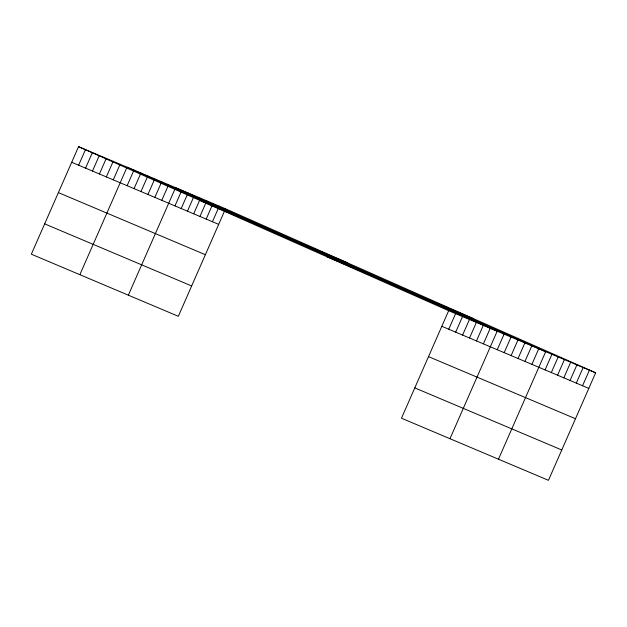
<?xml version="1.0" encoding="UTF-8"?>
<svg xmlns="http://www.w3.org/2000/svg" width="627" height="627" viewBox="0 0 627 627"><rect width="100%" height="100%" fill="white"/><g stroke="black" fill="none" stroke-linecap="round" stroke-linejoin="round"><path stroke-width="0.94" d="M225.524 208.783L78.547 146.679L31.35 254.194L178.334 316.298L225.524 208.783L595.65 372.806L548.453 480.321L401.476 418.217L448.666 310.702L595.65 372.806M78.626 165.199L85.476 149.61M85.562 168.13L92.404 152.533M92.49 171.053L99.332 155.465M99.419 173.985L106.261 158.388M106.347 176.908L113.189 161.319M113.275 179.839L120.118 164.243M79.856 274.689L127.046 167.174L497.172 331.197L449.974 438.712M127.132 185.694L133.974 170.105M134.06 188.625L140.91 173.028M140.989 191.548L147.839 175.96M147.917 194.48L154.767 178.883M154.853 197.403L161.695 181.814M161.782 200.334L168.624 184.738M128.355 295.176L175.552 187.669L545.678 351.692L498.481 459.207M174.957 205.899L181.799 190.31M181.203 208.54L188.045 192.944M187.449 211.181L194.292 195.585M193.696 213.815L200.538 198.226M199.942 216.456L206.785 200.867M206.189 219.097L213.031 203.501M212.435 221.739L219.278 206.142M448.752 329.222L455.594 313.633M455.68 332.153L462.522 316.564M462.608 335.077L469.458 319.488M469.537 338.008L476.387 322.419M476.473 340.939L483.315 325.342M483.401 343.862L490.243 328.274M497.258 349.717L504.1 334.128M504.186 352.648L511.029 337.052M511.115 355.572L517.957 339.983M518.043 358.503L524.885 342.906M524.971 361.426L531.821 345.838M531.9 364.358L538.75 348.769M545.075 369.922L551.925 354.333M551.329 372.563L558.171 356.975M557.575 375.205L564.418 359.608M563.822 377.846L570.664 362.249M570.068 380.479L576.911 364.89M576.315 383.121L583.157 367.532M582.561 385.762L589.404 370.165M200.687 200.812L347.664 262.909M326.526 256.576L473.51 318.681M71.697 162.275L218.682 224.372M441.823 326.299L588.808 388.403M58.382 192.607L205.366 254.711M428.507 356.63L575.492 418.734M44.666 223.863L191.65 285.959M414.792 387.886L561.768 449.982M78.547 146.679L448.666 310.702"/></g></svg>
